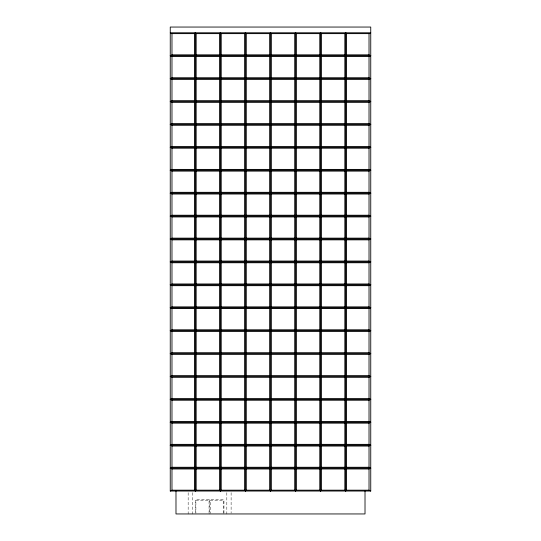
<?xml version="1.0" encoding="UTF-8"?>
<svg xmlns="http://www.w3.org/2000/svg" width="541" height="541" viewBox="0 0 541 541"><rect width="100%" height="100%" fill="white"/><g stroke="black" fill="none" stroke-linecap="round" stroke-linejoin="round"><path stroke-width="0.41" stroke-dasharray="2.71 2.03" d="M231.115 492.675L231.115 513.132M226.821 492.675L226.821 513.95M223.96 513.105L223.96 499.627L195.315 499.627L195.315 513.105M223.386 513.375L223.386 500.202L210.212 500.202L210.212 513.375M209.638 499.627L209.638 513.95M209.063 513.375L209.063 500.202L195.889 500.202L195.889 513.375M192.454 492.675L192.454 513.95M188.16 492.675L188.16 513.95"/><path stroke-width="0.81" d="M194.456 33.637L195.315 32.778L196.173 33.637L219.518 33.637L220.376 32.778L221.235 33.637L244.579 33.637L245.438 32.778L246.297 33.637L269.641 33.637L270.5 32.778L271.359 33.637L294.703 33.637L295.562 32.778L296.421 33.637L319.765 33.637L320.624 32.778L321.482 33.637L344.827 33.637L345.685 32.778L346.544 33.637L369.023 33.637L370.747 32.778L170.253 32.778L171.977 33.637L194.456 33.637L194.456 54.83L196.173 56.548L219.518 56.548L221.235 54.83L244.579 54.83L246.297 56.548L269.641 56.548L271.359 54.83L294.703 54.83L296.421 56.548L319.765 56.548L321.482 54.83L344.827 54.83L346.544 56.548L369.023 56.548L370.747 55.689L369.023 54.83L346.544 54.83L344.827 56.548L321.482 56.548L319.765 54.83L296.421 54.83L294.703 56.548L271.359 56.548L269.641 54.83L246.297 54.83L244.579 56.548L221.235 56.548L219.518 54.83L196.173 54.83L194.456 56.548L171.977 56.548L170.253 55.689L171.977 54.83L194.456 54.83M194.456 79.466L196.173 77.742L219.518 77.742L221.235 79.466L244.579 79.466L246.297 77.742L269.641 77.742L271.359 79.466L294.703 79.466L296.421 77.742L319.765 77.742L321.482 79.466L344.827 79.466L346.544 77.742L369.023 77.742L370.747 78.607L369.023 79.466L346.544 79.466L344.827 77.742L321.482 77.742L319.765 79.466L296.421 79.466L294.703 77.742L271.359 77.742L269.641 79.466L246.297 79.466L244.579 77.742L221.235 77.742L219.518 79.466L196.173 79.466L194.456 77.742L171.977 77.742L170.253 78.607L171.977 79.466L194.456 79.466L194.456 100.66L196.173 102.377L219.518 102.377L221.235 100.66L244.579 100.66L246.297 102.377L269.641 102.377L271.359 100.66L294.703 100.66L296.421 102.377L319.765 102.377L321.482 100.66L344.827 100.66L346.544 102.377L369.023 102.377L370.747 101.519L369.023 100.66L346.544 100.66L344.827 102.377L321.482 102.377L319.765 100.66L296.421 100.66L294.703 102.377L271.359 102.377L269.641 100.66L246.297 100.66L244.579 102.377L221.235 102.377L219.518 100.66L196.173 100.66L194.456 102.377L171.977 102.377L170.253 101.519L171.977 100.66L194.456 100.66M194.456 125.289L196.173 123.571L219.518 123.571L221.235 125.289L244.579 125.289L246.297 123.571L269.641 123.571L271.359 125.289L294.703 125.289L296.421 123.571L319.765 123.571L321.482 125.289L344.827 125.289L346.544 123.571L369.023 123.571L370.747 124.43L369.023 125.289L346.544 125.289L344.827 123.571L321.482 123.571L319.765 125.289L296.421 125.289L294.703 123.571L271.359 123.571L269.641 125.289L246.297 125.289L244.579 123.571L221.235 123.571L219.518 125.289L196.173 125.289L194.456 123.571L171.977 123.571L170.253 124.43L171.977 125.289L194.456 125.289L194.456 146.483L196.173 148.2L219.518 148.2L221.235 146.483L244.579 146.483L246.297 148.2L269.641 148.2L271.359 146.483L294.703 146.483L296.421 148.2L319.765 148.2L321.482 146.483L344.827 146.483L346.544 148.2L369.023 148.2L370.747 147.341L369.023 146.483L346.544 146.483L344.827 148.2L321.482 148.2L319.765 146.483L296.421 146.483L294.703 148.2L271.359 148.2L269.641 146.483L246.297 146.483L244.579 148.2L221.235 148.2L219.518 146.483L196.173 146.483L194.456 148.2L171.977 148.2L170.253 147.341L171.977 146.483L194.456 146.483M194.456 171.118L196.173 169.394L219.518 169.394L221.235 171.118L244.579 171.118L246.297 169.394L269.641 169.394L271.359 171.118L294.703 171.118L296.421 169.394L319.765 169.394L321.482 171.118L344.827 171.118L346.544 169.394L369.023 169.394L370.747 170.253L369.023 171.118L346.544 171.118L344.827 169.394L321.482 169.394L319.765 171.118L296.421 171.118L294.703 169.394L271.359 169.394L269.641 171.118L246.297 171.118L244.579 169.394L221.235 169.394L219.518 171.118L196.173 171.118L194.456 169.394L171.977 169.394L170.253 170.253L171.977 171.118L194.456 171.118L194.456 192.312L196.173 194.03L219.518 194.03L221.235 192.312L244.579 192.312L246.297 194.03L269.641 194.03L271.359 192.312L294.703 192.312L296.421 194.03L319.765 194.03L321.482 192.312L344.827 192.312L346.544 194.03L369.023 194.03L370.747 193.171L369.023 192.312L346.544 192.312L344.827 194.03L321.482 194.03L319.765 192.312L296.421 192.312L294.703 194.03L271.359 194.03L269.641 192.312L246.297 192.312L244.579 194.03L221.235 194.03L219.518 192.312L196.173 192.312L194.456 194.03L171.977 194.03L170.253 193.171L171.977 192.312L194.456 192.312M194.456 216.941L196.173 215.223L219.518 215.223L221.235 216.941L244.579 216.941L246.297 215.223L269.641 215.223L271.359 216.941L294.703 216.941L296.421 215.223L319.765 215.223L321.482 216.941L344.827 216.941L346.544 215.223L369.023 215.223L370.747 216.082L369.023 216.941L346.544 216.941L344.827 215.223L321.482 215.223L319.765 216.941L296.421 216.941L294.703 215.223L271.359 215.223L269.641 216.941L246.297 216.941L244.579 215.223L221.235 215.223L219.518 216.941L196.173 216.941L194.456 215.223L171.977 215.223L170.253 216.082L171.977 216.941L194.456 216.941L194.456 238.135L196.173 239.852L219.518 239.852L221.235 238.135L244.579 238.135L246.297 239.852L269.641 239.852L271.359 238.135L294.703 238.135L296.421 239.852L319.765 239.852L321.482 238.135L344.827 238.135L346.544 239.852L369.023 239.852L370.747 238.994L369.023 238.135L346.544 238.135L344.827 239.852L321.482 239.852L319.765 238.135L296.421 238.135L294.703 239.852L271.359 239.852L269.641 238.135L246.297 238.135L244.579 239.852L221.235 239.852L219.518 238.135L196.173 238.135L194.456 239.852L171.977 239.852L170.253 238.994L171.977 238.135L194.456 238.135M194.456 262.764L196.173 261.046L219.518 261.046L221.235 262.764L244.579 262.764L246.297 261.046L269.641 261.046L271.359 262.764L294.703 262.764L296.421 261.046L319.765 261.046L321.482 262.764L344.827 262.764L346.544 261.046L369.023 261.046L370.747 261.905L369.023 262.764L346.544 262.764L344.827 261.046L321.482 261.046L319.765 262.764L296.421 262.764L294.703 261.046L271.359 261.046L269.641 262.764L246.297 262.764L244.579 261.046L221.235 261.046L219.518 262.764L196.173 262.764L194.456 261.046L171.977 261.046L170.253 261.905L171.977 262.764L194.456 262.764L194.456 283.964L196.173 285.682L219.518 285.682L221.235 283.964L244.579 283.964L246.297 285.682L269.641 285.682L271.359 283.964L294.703 283.964L296.421 285.682L319.765 285.682L321.482 283.964L344.827 283.964L346.544 285.682L369.023 285.682L370.747 284.823L369.023 283.964L346.544 283.964L344.827 285.682L321.482 285.682L319.765 283.964L296.421 283.964L294.703 285.682L271.359 285.682L269.641 283.964L246.297 283.964L244.579 285.682L221.235 285.682L219.518 283.964L196.173 283.964L194.456 285.682L171.977 285.682L170.253 284.823L171.977 283.964L194.456 283.964M194.456 308.593L196.173 306.875L219.518 306.875L221.235 308.593L244.579 308.593L246.297 306.875L269.641 306.875L271.359 308.593L294.703 308.593L296.421 306.875L319.765 306.875L321.482 308.593L344.827 308.593L346.544 306.875L369.023 306.875L370.747 307.734L369.023 308.593L346.544 308.593L344.827 306.875L321.482 306.875L319.765 308.593L296.421 308.593L294.703 306.875L271.359 306.875L269.641 308.593L246.297 308.593L244.579 306.875L221.235 306.875L219.518 308.593L196.173 308.593L194.456 306.875L171.977 306.875L170.253 307.734L171.977 308.593L194.456 308.593L194.456 329.787L196.173 331.505L219.518 331.505L221.235 329.787L244.579 329.787L246.297 331.505L269.641 331.505L271.359 329.787L294.703 329.787L296.421 331.505L319.765 331.505L321.482 329.787L344.827 329.787L346.544 331.505L369.023 331.505L370.747 330.646L369.023 329.787L346.544 329.787L344.827 331.505L321.482 331.505L319.765 329.787L296.421 329.787L294.703 331.505L271.359 331.505L269.641 329.787L246.297 329.787L244.579 331.505L221.235 331.505L219.518 329.787L196.173 329.787L194.456 331.505L171.977 331.505L170.253 330.646L171.977 329.787L194.456 329.787M194.456 354.416L196.173 352.698L219.518 352.698L221.235 354.416L244.579 354.416L246.297 352.698L269.641 352.698L271.359 354.416L294.703 354.416L296.421 352.698L319.765 352.698L321.482 354.416L344.827 354.416L346.544 352.698L369.023 352.698L370.747 353.557L369.023 354.416L346.544 354.416L344.827 352.698L321.482 352.698L319.765 354.416L296.421 354.416L294.703 352.698L271.359 352.698L269.641 354.416L246.297 354.416L244.579 352.698L221.235 352.698L219.518 354.416L196.173 354.416L194.456 352.698L171.977 352.698L170.253 353.557L171.977 354.416L194.456 354.416L194.456 375.616L196.173 377.334L219.518 377.334L221.235 375.616L244.579 375.616L246.297 377.334L269.641 377.334L271.359 375.616L294.703 375.616L296.421 377.334L319.765 377.334L321.482 375.616L344.827 375.616L346.544 377.334L369.023 377.334L370.747 376.475L369.023 375.616L346.544 375.616L344.827 377.334L321.482 377.334L319.765 375.616L296.421 375.616L294.703 377.334L271.359 377.334L269.641 375.616L246.297 375.616L244.579 377.334L221.235 377.334L219.518 375.616L196.173 375.616L194.456 377.334L171.977 377.334L170.253 376.475L171.977 375.616L194.456 375.616M194.456 400.245L196.173 398.528L219.518 398.528L221.235 400.245L244.579 400.245L246.297 398.528L269.641 398.528L271.359 400.245L294.703 400.245L296.421 398.528L319.765 398.528L321.482 400.245L344.827 400.245L346.544 398.528L369.023 398.528L370.747 399.386L369.023 400.245L346.544 400.245L344.827 398.528L321.482 398.528L319.765 400.245L296.421 400.245L294.703 398.528L271.359 398.528L269.641 400.245L246.297 400.245L244.579 398.528L221.235 398.528L219.518 400.245L196.173 400.245L194.456 398.528L171.977 398.528L170.253 399.386L171.977 400.245L194.456 400.245L194.456 421.439L196.173 423.157L219.518 423.157L221.235 421.439L244.579 421.439L246.297 423.157L269.641 423.157L271.359 421.439L294.703 421.439L296.421 423.157L319.765 423.157L321.482 421.439L344.827 421.439L346.544 423.157L369.023 423.157L370.747 422.298L369.023 421.439L346.544 421.439L344.827 423.157L321.482 423.157L319.765 421.439L296.421 421.439L294.703 423.157L271.359 423.157L269.641 421.439L246.297 421.439L244.579 423.157L221.235 423.157L219.518 421.439L196.173 421.439L194.456 423.157L171.977 423.157L170.253 422.298L171.977 421.439L194.456 421.439M194.456 446.068L196.173 444.35L219.518 444.35L221.235 446.068L244.579 446.068L246.297 444.35L269.641 444.35L271.359 446.068L294.703 446.068L296.421 444.35L319.765 444.35L321.482 446.068L344.827 446.068L346.544 444.35L369.023 444.35L370.747 445.209L369.023 446.068L346.544 446.068L344.827 444.35L321.482 444.35L319.765 446.068L296.421 446.068L294.703 444.35L271.359 444.35L269.641 446.068L246.297 446.068L244.579 444.35L221.235 444.35L219.518 446.068L196.173 446.068L194.456 444.35L171.977 444.35L170.253 445.209L171.977 446.068L194.456 446.068L194.456 467.262L196.173 468.986L219.518 468.986L221.235 467.262L244.579 467.262L246.297 468.986L269.641 468.986L271.359 467.262L294.703 467.262L296.421 468.986L319.765 468.986L321.482 467.262L344.827 467.262L346.544 468.986L369.023 468.986L370.747 468.127L369.023 467.262L346.544 467.262L344.827 468.986L321.482 468.986L319.765 467.262L296.421 467.262L294.703 468.986L271.359 468.986L269.641 467.262L246.297 467.262L244.579 468.986L221.235 468.986L219.518 467.262L196.173 467.262L194.456 468.986L171.977 468.986L170.253 468.127L171.977 467.262L194.456 467.262M170.253 491.039L171.977 490.18L194.456 490.18L195.315 491.039L196.173 490.18L219.518 490.18L220.376 491.039L221.235 490.18L244.579 490.18L245.438 491.039L246.297 490.18L269.641 490.18L270.5 491.039L271.359 490.18L294.703 490.18L295.562 491.039L296.421 490.18L319.765 490.18L320.624 491.039L321.482 490.18L344.827 490.18L345.685 491.039L346.544 490.18L369.023 490.18L370.747 491.039L370.747 27.05L170.253 27.05L170.253 491.039L370.747 491.039M170.253 55.689L370.747 55.689M170.253 78.607L370.747 78.607M170.253 101.519L370.747 101.519M170.253 124.43L370.747 124.43M170.253 147.341L370.747 147.341M170.253 170.253L370.747 170.253M170.253 193.171L370.747 193.171M170.253 216.082L370.747 216.082M170.253 238.994L370.747 238.994M170.253 261.905L370.747 261.905M170.253 284.823L370.747 284.823M170.253 307.734L370.747 307.734M170.253 330.646L370.747 330.646M170.253 353.557L370.747 353.557M170.253 376.475L370.747 376.475M170.253 399.386L370.747 399.386M170.253 422.298L370.747 422.298M170.253 445.209L370.747 445.209M170.253 468.127L370.747 468.127M369.023 33.637L369.023 54.83M369.023 56.548L369.023 77.742M369.023 79.466L369.023 100.66M369.023 102.377L369.023 123.571M369.023 125.289L369.023 146.483M369.023 148.2L369.023 169.394M369.023 171.118L369.023 192.312M369.023 194.03L369.023 215.223M369.023 216.941L369.023 238.135M369.023 239.852L369.023 261.046M369.023 262.764L369.023 283.964M369.023 285.682L369.023 306.875M369.023 308.593L369.023 329.787M369.023 331.505L369.023 352.698M369.023 354.416L369.023 375.616M369.023 377.334L369.023 398.528M369.023 400.245L369.023 421.439M369.023 423.157L369.023 444.35M369.023 446.068L369.023 467.262M369.023 468.986L369.023 490.18M365.013 491.039L365.013 513.95L175.987 513.95L175.987 491.039M346.544 33.637L346.544 54.83M346.544 56.548L346.544 77.742M346.544 79.466L346.544 100.66M346.544 102.377L346.544 123.571M346.544 125.289L346.544 146.483M346.544 148.2L346.544 169.394M346.544 171.118L346.544 192.312M346.544 194.03L346.544 215.223M346.544 216.941L346.544 238.135M346.544 239.852L346.544 261.046M346.544 262.764L346.544 283.964M346.544 285.682L346.544 306.875M346.544 308.593L346.544 329.787M346.544 331.505L346.544 352.698M346.544 354.416L346.544 375.616M346.544 377.334L346.544 398.528M346.544 400.245L346.544 421.439M346.544 423.157L346.544 444.35M346.544 446.068L346.544 467.262M346.544 468.986L346.544 490.18M345.685 32.778L345.685 491.039M344.827 33.637L344.827 54.83M344.827 56.548L344.827 77.742M344.827 79.466L344.827 100.66M344.827 102.377L344.827 123.571M344.827 125.289L344.827 146.483M344.827 148.2L344.827 169.394M344.827 171.118L344.827 192.312M344.827 194.03L344.827 215.223M344.827 216.941L344.827 238.135M344.827 239.852L344.827 261.046M344.827 262.764L344.827 283.964M344.827 285.682L344.827 306.875M344.827 308.593L344.827 329.787M344.827 331.505L344.827 352.698M344.827 354.416L344.827 375.616M344.827 377.334L344.827 398.528M344.827 400.245L344.827 421.439M344.827 423.157L344.827 444.35M344.827 446.068L344.827 467.262M344.827 468.986L344.827 490.18M321.482 33.637L321.482 54.83M321.482 56.548L321.482 77.742M321.482 79.466L321.482 100.66M321.482 102.377L321.482 123.571M321.482 125.289L321.482 146.483M321.482 148.2L321.482 169.394M321.482 171.118L321.482 192.312M321.482 194.03L321.482 215.223M321.482 216.941L321.482 238.135M321.482 239.852L321.482 261.046M321.482 262.764L321.482 283.964M321.482 285.682L321.482 306.875M321.482 308.593L321.482 329.787M321.482 331.505L321.482 352.698M321.482 354.416L321.482 375.616M321.482 377.334L321.482 398.528M321.482 400.245L321.482 421.439M321.482 423.157L321.482 444.35M321.482 446.068L321.482 467.262M321.482 468.986L321.482 490.18M320.624 32.778L320.624 491.039M319.765 33.637L319.765 54.83M319.765 56.548L319.765 77.742M319.765 79.466L319.765 100.66M319.765 102.377L319.765 123.571M319.765 125.289L319.765 146.483M319.765 148.2L319.765 169.394M319.765 171.118L319.765 192.312M319.765 194.03L319.765 215.223M319.765 216.941L319.765 238.135M319.765 239.852L319.765 261.046M319.765 262.764L319.765 283.964M319.765 285.682L319.765 306.875M319.765 308.593L319.765 329.787M319.765 331.505L319.765 352.698M319.765 354.416L319.765 375.616M319.765 377.334L319.765 398.528M319.765 400.245L319.765 421.439M319.765 423.157L319.765 444.35M319.765 446.068L319.765 467.262M319.765 468.986L319.765 490.18M296.421 33.637L296.421 54.83M296.421 56.548L296.421 77.742M296.421 79.466L296.421 100.66M296.421 102.377L296.421 123.571M296.421 125.289L296.421 146.483M296.421 148.2L296.421 169.394M296.421 171.118L296.421 192.312M296.421 194.03L296.421 215.223M296.421 216.941L296.421 238.135M296.421 239.852L296.421 261.046M296.421 262.764L296.421 283.964M296.421 285.682L296.421 306.875M296.421 308.593L296.421 329.787M296.421 331.505L296.421 352.698M296.421 354.416L296.421 375.616M296.421 377.334L296.421 398.528M296.421 400.245L296.421 421.439M296.421 423.157L296.421 444.35M296.421 446.068L296.421 467.262M296.421 468.986L296.421 490.18M295.562 32.778L295.562 491.039M294.703 33.637L294.703 54.83M294.703 56.548L294.703 77.742M294.703 79.466L294.703 100.66M294.703 102.377L294.703 123.571M294.703 125.289L294.703 146.483M294.703 148.2L294.703 169.394M294.703 171.118L294.703 192.312M294.703 194.03L294.703 215.223M294.703 216.941L294.703 238.135M294.703 239.852L294.703 261.046M294.703 262.764L294.703 283.964M294.703 285.682L294.703 306.875M294.703 308.593L294.703 329.787M294.703 331.505L294.703 352.698M294.703 354.416L294.703 375.616M294.703 377.334L294.703 398.528M294.703 400.245L294.703 421.439M294.703 423.157L294.703 444.35M294.703 446.068L294.703 467.262M294.703 468.986L294.703 490.18M271.359 33.637L271.359 54.83M271.359 56.548L271.359 77.742M271.359 79.466L271.359 100.66M271.359 102.377L271.359 123.571M271.359 125.289L271.359 146.483M271.359 148.2L271.359 169.394M271.359 171.118L271.359 192.312M271.359 194.03L271.359 215.223M271.359 216.941L271.359 238.135M271.359 239.852L271.359 261.046M271.359 262.764L271.359 283.964M271.359 285.682L271.359 306.875M271.359 308.593L271.359 329.787M271.359 331.505L271.359 352.698M271.359 354.416L271.359 375.616M271.359 377.334L271.359 398.528M271.359 400.245L271.359 421.439M271.359 423.157L271.359 444.35M271.359 446.068L271.359 467.262M271.359 468.986L271.359 490.18M270.5 32.778L270.5 491.039M269.641 33.637L269.641 54.83M269.641 56.548L269.641 77.742M269.641 79.466L269.641 100.66M269.641 102.377L269.641 123.571M269.641 125.289L269.641 146.483M269.641 148.2L269.641 169.394M269.641 171.118L269.641 192.312M269.641 194.03L269.641 215.223M269.641 216.941L269.641 238.135M269.641 239.852L269.641 261.046M269.641 262.764L269.641 283.964M269.641 285.682L269.641 306.875M269.641 308.593L269.641 329.787M269.641 331.505L269.641 352.698M269.641 354.416L269.641 375.616M269.641 377.334L269.641 398.528M269.641 400.245L269.641 421.439M269.641 423.157L269.641 444.35M269.641 446.068L269.641 467.262M269.641 468.986L269.641 490.18M246.297 33.637L246.297 54.83M246.297 56.548L246.297 77.742M246.297 79.466L246.297 100.66M246.297 102.377L246.297 123.571M246.297 125.289L246.297 146.483M246.297 148.2L246.297 169.394M246.297 171.118L246.297 192.312M246.297 194.03L246.297 215.223M246.297 216.941L246.297 238.135M246.297 239.852L246.297 261.046M246.297 262.764L246.297 283.964M246.297 285.682L246.297 306.875M246.297 308.593L246.297 329.787M246.297 331.505L246.297 352.698M246.297 354.416L246.297 375.616M246.297 377.334L246.297 398.528M246.297 400.245L246.297 421.439M246.297 423.157L246.297 444.35M246.297 446.068L246.297 467.262M246.297 468.986L246.297 490.18M245.438 32.778L245.438 491.039M244.579 33.637L244.579 54.83M244.579 56.548L244.579 77.742M244.579 79.466L244.579 100.66M244.579 102.377L244.579 123.571M244.579 125.289L244.579 146.483M244.579 148.2L244.579 169.394M244.579 171.118L244.579 192.312M244.579 194.03L244.579 215.223M244.579 216.941L244.579 238.135M244.579 239.852L244.579 261.046M244.579 262.764L244.579 283.964M244.579 285.682L244.579 306.875M244.579 308.593L244.579 329.787M244.579 331.505L244.579 352.698M244.579 354.416L244.579 375.616M244.579 377.334L244.579 398.528M244.579 400.245L244.579 421.439M244.579 423.157L244.579 444.35M244.579 446.068L244.579 467.262M244.579 468.986L244.579 490.18M221.235 33.637L221.235 54.83M221.235 56.548L221.235 77.742M221.235 79.466L221.235 100.66M221.235 102.377L221.235 123.571M221.235 125.289L221.235 146.483M221.235 148.2L221.235 169.394M221.235 171.118L221.235 192.312M221.235 194.03L221.235 215.223M221.235 216.941L221.235 238.135M221.235 239.852L221.235 261.046M221.235 262.764L221.235 283.964M221.235 285.682L221.235 306.875M221.235 308.593L221.235 329.787M221.235 331.505L221.235 352.698M221.235 354.416L221.235 375.616M221.235 377.334L221.235 398.528M221.235 400.245L221.235 421.439M221.235 423.157L221.235 444.35M221.235 446.068L221.235 467.262M221.235 468.986L221.235 490.18M220.376 32.778L220.376 491.039M219.518 33.637L219.518 54.83M219.518 56.548L219.518 77.742M219.518 79.466L219.518 100.66M219.518 102.377L219.518 123.571M219.518 125.289L219.518 146.483M219.518 148.2L219.518 169.394M219.518 171.118L219.518 192.312M219.518 194.03L219.518 215.223M219.518 216.941L219.518 238.135M219.518 239.852L219.518 261.046M219.518 262.764L219.518 283.964M219.518 285.682L219.518 306.875M219.518 308.593L219.518 329.787M219.518 331.505L219.518 352.698M219.518 354.416L219.518 375.616M219.518 377.334L219.518 398.528M219.518 400.245L219.518 421.439M219.518 423.157L219.518 444.35M219.518 446.068L219.518 467.262M219.518 468.986L219.518 490.18M196.173 33.637L196.173 54.83M196.173 56.548L196.173 77.742M196.173 79.466L196.173 100.66M196.173 102.377L196.173 123.571M196.173 125.289L196.173 146.483M196.173 148.2L196.173 169.394M196.173 171.118L196.173 192.312M196.173 194.03L196.173 215.223M196.173 216.941L196.173 238.135M196.173 239.852L196.173 261.046M196.173 262.764L196.173 283.964M196.173 285.682L196.173 306.875M196.173 308.593L196.173 329.787M196.173 331.505L196.173 352.698M196.173 354.416L196.173 375.616M196.173 377.334L196.173 398.528M196.173 400.245L196.173 421.439M196.173 423.157L196.173 444.35M196.173 446.068L196.173 467.262M196.173 468.986L196.173 490.18M195.315 32.778L195.315 491.039M194.456 56.548L194.456 77.742M194.456 102.377L194.456 123.571M194.456 148.2L194.456 169.394M194.456 194.03L194.456 215.223M194.456 239.852L194.456 261.046M194.456 285.682L194.456 306.875M194.456 331.505L194.456 352.698M194.456 377.334L194.456 398.528M194.456 423.157L194.456 444.35M194.456 468.986L194.456 490.18M171.977 33.637L171.977 54.83M171.977 56.548L171.977 77.742M171.977 79.466L171.977 100.66M171.977 102.377L171.977 123.571M171.977 125.289L171.977 146.483M171.977 148.2L171.977 169.394M171.977 171.118L171.977 192.312M171.977 194.03L171.977 215.223M171.977 216.941L171.977 238.135M171.977 239.852L171.977 261.046M171.977 262.764L171.977 283.964M171.977 285.682L171.977 306.875M171.977 308.593L171.977 329.787M171.977 331.505L171.977 352.698M171.977 354.416L171.977 375.616M171.977 377.334L171.977 398.528M171.977 400.245L171.977 421.439M171.977 423.157L171.977 444.35M171.977 446.068L171.977 467.262M171.977 468.986L171.977 490.18"/></g></svg>
